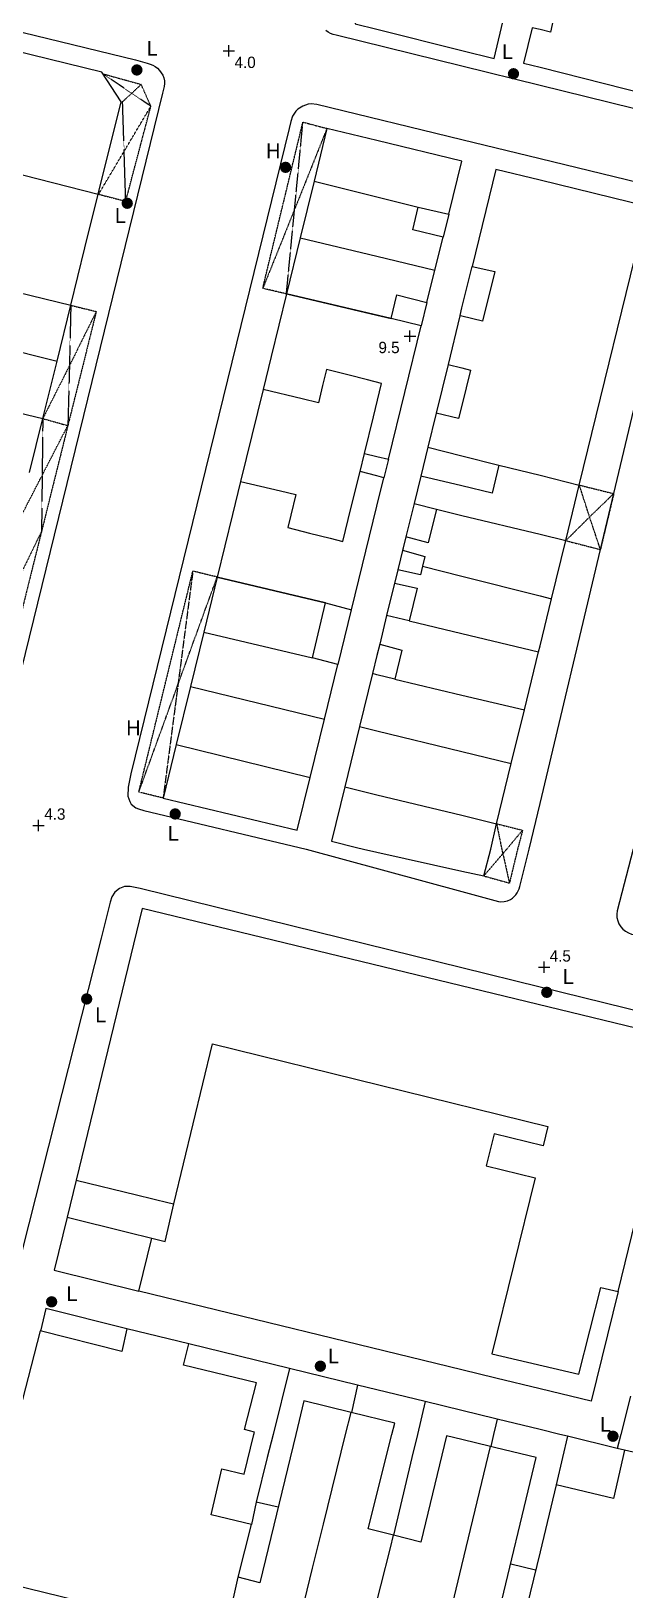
# Model space of a CAD drawing. Header units: millimetres. Extents: x 833924389 to 835767163, y 817400000 to 818811854.
# Drawn here: x 835412116 to 835464336, y 818534828 to 818671952 of the extents above; entities that cross this region are included whole.
import ezdxf
from ezdxf.enums import TextEntityAlignment as Align

# ---------------------------------------------------------------- set-up
doc = ezdxf.new("R2010")
doc.units = ezdxf.units.MM
doc.header["$LTSCALE"] = 10
doc.header["$MEASUREMENT"] = 0
doc.linetypes.add('11nw24b$1$DGN Style 5', pattern=[1.174922, 0.503538, -0.671384])
doc.linetypes.add('11nw24d$1$DGN Style 5', pattern=[1.174922, 0.503538, -0.671384])
doc.layers.add('01_Base_Plan', color=5, linetype='Continuous', lineweight=5)
doc.styles.add('11nw24b$0$Style-ENGINEERING', font='ENGINEERING.shx')
doc.styles.add('11nw24b$0$Style-WORKING', font='WORKING.shx')
doc.styles.add('11nw24d$0$Style-WORKING', font='WORKING.shx')
doc.styles.add('11nw24d$1$Style-ENGINEERING', font='ENGINEERING.shx')

# ---------------------------------------------------------------- blocks, each defined once
blk = doc.blocks.new('11nw24b$0$SPOTHT')
at = {"layer": '01_Base_Plan', "linetype": 'Continuous', "lineweight": 13}
for p, q in [((-0.5, 0), (0.5, 0)), ((0, -0.5), (0, 0.5))]:
    blk.add_line(p, q, dxfattribs=at)
blk = doc.blocks.new('11nw24b$0$UTILP')
at = {"layer": '01_Base_Plan', "linetype": 'Continuous', "lineweight": 13}
h = blk.add_hatch(color=256, dxfattribs=at)
edge = h.paths.add_edge_path()
edge.add_arc((0, 0), 0.5, 0, 360)
blk = doc.blocks.new('11nw24b$0$UTIFH')
at = {"layer": '01_Base_Plan', "linetype": 'Continuous', "lineweight": 13}
h = blk.add_hatch(color=256, dxfattribs=at)
edge = h.paths.add_edge_path()
edge.add_arc((0, 0), 0.5, 0, 360)
blk = doc.blocks.new('11nw24d$0$SPOTHT')
at = {"layer": '01_Base_Plan', "linetype": 'Continuous', "lineweight": 13}
for p, q in [((-0.5, 0), (0.5, 0)), ((0, -0.5), (0, 0.5))]:
    blk.add_line(p, q, dxfattribs=at)
blk = doc.blocks.new('11nw24d$0$UTILP')
at = {"layer": '01_Base_Plan', "linetype": 'Continuous', "lineweight": 13}
h = blk.add_hatch(color=256, dxfattribs=at)
edge = h.paths.add_edge_path()
edge.add_arc((0, 0), 0.5, 0, 360)

msp = doc.modelspace()

# ---------------------------------------------------------------- linework, layer by layer
at = {"layer": '01_Base_Plan', "linetype": '11nw24b$1$DGN Style 5'}
for p, q in [((835418412, 818668206), (835421793, 818667271)), ((835422647, 818665346), (835421793, 818667271)), ((835420435, 818656995), (835422647, 818665346)), ((835435288, 818656289), (835436021, 818663953)), ((835418050, 818657607), (835420435, 818656995)), ((835435288, 818656289), (835432486, 818649323)), ((835434569, 818648836), (835435288, 818656289)), ((835434569, 818648836), (835432486, 818649323)), ((835417841, 818647291), (835415343, 818637256)), ((835415602, 818647837), (835415482, 818642533)), ((835417841, 818647291), (835415482, 818642533)), ((835415602, 818647837), (835417841, 818647291)), ((835415482, 818642533), (835413136, 818637870)), ((835415482, 818642533), (835415343, 818637256)), ((835415343, 818637256), (835413027, 818627952)), ((835413136, 818637870), (835413081, 818632869)), ((835413081, 818632869), (835415343, 818637256)), ((835413136, 818637870), (835415343, 818637256)), ((835410809, 818628463), (835413081, 818632869)), ((835413081, 818632869), (835413027, 818627952)), ((835460334, 818632024), (835463362, 818631270)), ((835461239, 818629219), (835460334, 818632024)), ((835461239, 818629219), (835463362, 818631270)), ((835463362, 818631270), (835462190, 818626345)), ((835459141, 818627139), (835461239, 818629219)), ((835462190, 818626345), (835461239, 818629219)), ((835413027, 818627952), (835410563, 818618056)), ((835413027, 818627952), (835410683, 818623146)), ((835459141, 818627139), (835462190, 818626345)), ((835421583, 818605007), (835426339, 818624448)), ((835428476, 818623926), (835426339, 818624448)), ((835423720, 818604484), (835421583, 818605007)), ((835453055, 818602227), (835455347, 818601654)), ((835453055, 818602227), (835453507, 818600000)), ((835453955, 818600000), (835455347, 818601654)), ((835455347, 818601654), (835454905, 818600000))]:
    msp.add_line(p, q, dxfattribs=at)
at = {"layer": '01_Base_Plan', "linetype": 'Continuous'}
for p, q in [((835436997, 818658762), (835435779, 818653781)), ((835448846, 818655856), (835448348, 818653830)), ((835443787, 818646661), (835434569, 818648836)), ((835414388, 818642930), (835415602, 818647837)), ((835446932, 818648079), (835446429, 818646035)), ((835404333, 818645435), (835414388, 818642930)), ((835413136, 818637870), (835414388, 818642930)), ((835448787, 818642640), (835447740, 818638358)), ((835441700, 818641265), (835439959, 818641706)), ((835432509, 818640414), (835430536, 818632347)), ((835411961, 818633118), (835413136, 818637870)), ((835441041, 818633206), (835441431, 818634800)), ((835447003, 818635345), (835446386, 818632815)), ((835443536, 818634285), (835443138, 818632668)), ((835459141, 818627139), (835460334, 818632024)), ((835436599, 818627795), (835438426, 818627336)), ((835457892, 818622026), (835459141, 818627139)), ((835428476, 818623926), (835438006, 818621656)), ((835440278, 818621054), (835439091, 818616232)), ((835427290, 818619077), (835426122, 818614305)), ((835427290, 818619077), (835436868, 818616816)), ((835455501, 818612238), (835456748, 818617344)), ((835426122, 818614305), (835424876, 818609210)), ((835426122, 818614305), (835437908, 818611424)), ((835436648, 818606308), (835437908, 818611424)), ((835454352, 818607537), (835455501, 818612238)), ((835440999, 818610774), (835439699, 818605458)), ((835424876, 818609210), (835436648, 818606308)), ((835453055, 818602227), (835454352, 818607537)), ((835452541, 818600000), (835453055, 818602227)), ((835416078, 818570867), (835415285, 818567607)), ((835434837, 818554297), (835425973, 818556461)), ((835440832, 818552836), (835434837, 818554297)), ((835440832, 818552836), (835440285, 818550426)), ((835446773, 818551393), (835440832, 818552836)), ((835463669, 818547258), (835459291, 818548334)), ((835464301, 818547104), (835463669, 818547258)), ((835431918, 818542555), (835431496, 818540590)), ((835433840, 818542096), (835431918, 818542555)), ((835441897, 818531376), (835443710, 818538526)), ((835443710, 818538526), (835443988, 818539625)), ((835456488, 818536570), (835454297, 818537098)), ((835429149, 818530727), (835430332, 818535955)), ((835435918, 818532851), (835436873, 818536726))]:
    msp.add_line(p, q, dxfattribs=at)
at = {"layer": '01_Base_Plan', "linetype": '11nw24d$1$DGN Style 5'}
for p in [(835454905, 818600000), (835453000, 818597338)]:
    msp.add_line(p, (835454185, 818597011), dxfattribs=at)
at = {"layer": '01_Base_Plan', "linetype": 'Continuous', "flags": 128}
for points in [[(835454013, 818674493), (835450000, 818675505), (835442523, 818677390), (835441837, 818677563), (835441823, 818677507), (835440621, 818672596), (835442523, 818672121), (835450000, 818670253), (835452835, 818669545), (835454013, 818674493)], [(835404746, 818673440), (835421281, 818669443), (835422329, 818669149), (835422575, 818669062), (835422811, 818668967), (835423032, 818668841), (835423233, 818668686), (835423411, 818668505), (835423563, 818668302), (835423686, 818668080), (835423777, 818667843), (835423836, 818667596), (835423843, 818667345), (835423821, 818667097), (835423761, 818666851), (835423676, 818666502), (835409384, 818608227)], [(835458191, 818673628), (835457795, 818671874), (835456876, 818672089), (835456182, 818672252), (835455417, 818669143), (835456876, 818668777), (835466234, 818666425), (835468899, 818668067), (835469574, 818670836)], [(835469157, 818664163), (835456876, 818667183), (835450000, 818668873), (835438938, 818671593), (835438690, 818671651), (835438453, 818671743), (835438231, 818671867), (835438029, 818672021)], [(835418019, 818657609), (835420030, 818665734), (835418333, 818668336), (835407410, 818671029), (835406806, 818668585), (835408271, 818668243), (835407430, 818664728), (835406806, 818662119), (835405309, 818662525), (835404923, 818660963)], [(835466646, 818658349), (835456876, 818660727), (835450000, 818662401), (835437248, 818665515), (835436741, 818665552), (835436489, 818665521), (835436006, 818665362), (835435581, 818665084), (835435399, 818664907), (835435112, 818664489), (835434944, 818664012), (835434823, 818663401), (835420888, 818606630), (835420646, 818605434), (835420618, 818604646), (835420782, 818604169), (835420926, 818603959), (835421313, 818603633), (835421543, 818603527), (835422038, 818603391), (835436302, 818600000)], [(835446154, 818656471), (835448846, 818655856), (835449993, 818660512), (835442523, 818662327), (835438131, 818663395), (835436997, 818658762)], [(835404923, 818660963), (835404928, 818660961), (835406174, 818660642), (835418019, 818657609)], [(835460334, 818632024), (835466321, 818656530), (835456876, 818658838), (835452978, 818659790), (835450894, 818651263), (835452889, 818650799), (835451824, 818646452), (835450000, 818646876), (835449832, 818646915), (835448787, 818642640), (835450000, 818642331), (835450766, 818642136), (835450000, 818639009), (835449720, 818637867), (835447740, 818638358), (835447003, 818635345), (835450000, 818634598), (835453260, 818633786)], [(835436997, 818658762), (835442523, 818657380), (835446154, 818656471)], [(835415602, 818647837), (835416850, 818652881), (835418019, 818657609)], [(835447636, 818650940), (835448348, 818653830), (835445700, 818654489), (835446154, 818656471)], [(835455922, 818600000), (835456876, 818604008), (835462191, 818626345), (835463362, 818631270), (835469058, 818655184)], [(835435779, 818653781), (835434569, 818648836), (835442523, 818646960), (835443787, 818646661), (835444284, 818648771), (835446932, 818648079), (835447636, 818650940)], [(835435779, 818653781), (835442523, 818652166), (835447636, 818650940)], [(835402472, 818651039), (835403785, 818650719), (835415602, 818647837)], [(835449855, 818646942), (835450000, 818647604), (835450894, 818651263)], [(835434569, 818648836), (835433222, 818643328), (835432509, 818640414)], [(835441431, 818634800), (835442523, 818634532), (835443536, 818634285), (835446429, 818646035), (835443787, 818646661)], [(835439959, 818641706), (835438089, 818642180), (835437743, 818640767)], [(835438426, 818627336), (835439537, 818627057), (835440249, 818629971), (835441041, 818633206), (835441431, 818634800), (835442223, 818638038), (835442936, 818640952), (835441700, 818641265)], [(835399993, 818641004), (835400000, 818641003), (835413136, 818637870)], [(835435961, 818639600), (835432509, 818640414), (835430536, 818632347), (835434041, 818631513)], [(835437743, 818640767), (835437376, 818639266), (835435961, 818639600)], [(835438006, 818621656), (835440279, 818621055), (835442523, 818630172), (835443138, 818632668), (835442523, 818632826), (835441041, 818633206)], [(835453260, 818633786), (835452670, 818631294), (835450000, 818631940), (835446386, 818632815), (835445794, 818630393), (835447767, 818629897)], [(835453260, 818633786), (835456876, 818632886), (835460334, 818632024)], [(835430536, 818632347), (835429823, 818629433), (835428476, 818623926)], [(835434041, 818631513), (835435400, 818631189), (835434959, 818629385)], [(835445794, 818630393), (835445082, 818627481), (835444372, 818624575), (835443384, 818620532)], [(835434959, 818629385), (835434687, 818628275), (835436599, 818627795)], [(835447767, 818629897), (835447045, 818626949), (835445082, 818627481), (835444790, 818626285), (835446746, 818625729), (835446537, 818624878)], [(835447767, 818629897), (835450000, 818629355), (835456876, 818627688), (835459141, 818627139)], [(835446537, 818624878), (835446349, 818624109), (835444372, 818624575), (835444085, 818623403), (835446066, 818622955), (835445358, 818620067)], [(835446537, 818624878), (835450000, 818624008), (835456876, 818622281), (835457892, 818622026)], [(835436868, 818616816), (835438006, 818621656), (835428476, 818623926), (835427290, 818619077)], [(835456748, 818617344), (835456876, 818617867), (835457892, 818622026)], [(835445358, 818620067), (835443384, 818620532), (835442771, 818618027), (835444730, 818617502), (835444100, 818614931)], [(835445358, 818620067), (835450000, 818618957), (835456748, 818617344)], [(835442771, 818618027), (835442523, 818617013), (835442138, 818615437)], [(835437908, 818611424), (835439091, 818616232), (835436868, 818616816)], [(835444100, 818614931), (835442523, 818615338), (835442138, 818615437), (835440999, 818610774)], [(835444100, 818614931), (835450000, 818613537), (835455501, 818612238)], [(835440999, 818610774), (835442523, 818610404), (835450000, 818608592), (835454352, 818607537)], [(835424876, 818609210), (835423720, 818604484), (835435505, 818601665), (835436648, 818606308)], [(835439699, 818605458), (835438532, 818600683), (835440731, 818600142), (835441344, 818600000)], [(835439699, 818605458), (835442523, 818604774), (835450000, 818602966), (835453055, 818602227)], [(835436302, 818600000), (835450000, 818596261), (835452910, 818595467), (835453231, 818595379), (835453430, 818595357), (835453727, 818595373), (835454020, 818595443), (835454293, 818595566), (835454465, 818595676), (835454615, 818595811), (835454753, 818595965), (835454868, 818596135), (835454964, 818596318), (835455041, 818596512), (835455086, 818596717), (835455922, 818600000)], [(835441344, 818600000), (835442523, 818599736), (835450000, 818598065), (835451929, 818597634), (835452541, 818600000)], [(835465056, 818600000), (835463668, 818594565), (835463629, 818594270), (835463645, 818593977), (835463707, 818593691), (835463816, 818593420), (835463973, 818593170), (835464164, 818592949), (835464398, 818592766), (835464656, 818592619), (835464934, 818592520), (835465227, 818592467), (835465527, 818592461), (835466776, 818592158), (835488259, 818586951), (835494836, 818585357), (835494896, 818585342)], [(835492981, 818578961), (835456876, 818587854), (835450000, 818589547), (835439399, 818592158), (835421691, 818596520), (835420828, 818596701), (835420328, 818596711), (835419871, 818596520), (835419481, 818596199), (835419199, 818595789), (835419051, 818595320), (835418273, 818592158), (835410166, 818560185)], [(835424664, 818568787), (835428055, 818582871), (835457578, 818575604), (835457152, 818573879), (835452834, 818574941), (835452141, 818572125), (835456455, 818571063), (835452629, 818555594), (835460297, 818553793), (835462227, 818561418), (835463750, 818561072), (835469176, 818583312), (835421887, 818594762), (835416078, 818570867)], [(835416078, 818570867), (835421391, 818569580), (835424253, 818568887), (835424664, 818568787)], [(835422727, 818565766), (835423893, 818565487), (835424664, 818568787)], [(835415285, 818567607), (835414152, 818562947), (835421590, 818561098), (835422727, 818565766)], [(835415285, 818567607), (835420582, 818566295), (835422727, 818565766)], [(835463750, 818561072), (835461375, 818551414), (835456876, 818552509), (835453000, 818553453), (835450000, 818554183), (835421590, 818561098)], [(835420539, 818557783), (835413398, 818559564), (835412922, 818557598)], [(835430332, 818535955), (835431496, 818540590), (835427941, 818541412), (835428895, 818545465), (835430852, 818545014), (835431704, 818548500), (835431750, 818548687), (835430887, 818548924), (835431945, 818553025), (835425523, 818554586), (835425973, 818556461), (835420539, 818557783), (835420090, 818555807), (835412906, 818557602), (835410573, 818548500), (835408121, 818538936), (835410352, 818535336), (835429149, 818530727)], [(835434837, 818554297), (835433396, 818548500), (835432889, 818546460), (835431918, 818542555)], [(835440250, 818550434), (835436102, 818551463), (835435386, 818548500), (835432234, 818535453), (835430332, 818535955)], [(835446773, 818551393), (835446091, 818548500), (835445609, 818546460), (835443996, 818539623)], [(835453121, 818549850), (835453000, 818549879), (835450000, 818550608), (835446773, 818551393)], [(835464836, 818551854), (835463984, 818548500), (835463669, 818547258)], [(835436873, 818536726), (835437827, 818540598), (835439774, 818548500), (835440250, 818550434)], [(835443988, 818539625), (835441746, 818540186), (835443850, 818548500), (835444098, 818549480), (835440250, 818550434)], [(835453121, 818549850), (835453000, 818549347), (835452796, 818548500), (835452539, 818547432)], [(835459291, 818548334), (835458614, 818548500), (835456876, 818548927), (835453121, 818549850)], [(835452524, 818547434), (835450000, 818548043), (835448641, 818548371), (835446391, 818539023), (835443988, 818539625)], [(835459291, 818548334), (835458853, 818546460), (835458293, 818544064)], [(835449172, 818533536), (835450000, 818536970), (835452524, 818547434)], [(835454875, 818529879), (835453000, 818530334), (835452695, 818530408), (835453000, 818531682), (835456535, 818546467), (835453000, 818547320), (835452524, 818547434)], [(835468008, 818546254), (835464301, 818547104), (835463348, 818542873), (835458293, 818544064), (835456876, 818538183), (835454875, 818529879)]]:
    msp.add_lwpolyline(points, dxfattribs=at)
at = {"layer": '01_Base_Plan', "linetype": '11nw24b$1$DGN Style 5', "flags": 128}
for points in [[(835422647, 818665346), (835420954, 818666490), (835418412, 818668206)], [(835420435, 818656995), (835420295, 818661387), (835420157, 818665748), (835420954, 818666490), (835421793, 818667271)], [(835418050, 818657607), (835420295, 818661387), (835422647, 818665346)], [(835432486, 818649323), (835436021, 818663953), (835438131, 818663395), (835435288, 818656289)], [(835421583, 818605007), (835425029, 818614466), (835428476, 818623926)], [(835426339, 818624448), (835425029, 818614466), (835423720, 818604484)]]:
    msp.add_lwpolyline(points, dxfattribs=at)
at = {"layer": '01_Base_Plan', "linetype": '11nw24d$1$DGN Style 5', "flags": 128}
for points in [[(835453000, 818598885), (835451929, 818597634), (835453000, 818597338)], [(835453955, 818600000), (835453601, 818599586), (835453000, 818598885)], [(835453507, 818600000), (835453601, 818599586), (835454185, 818597011)]]:
    msp.add_lwpolyline(points, dxfattribs=at)

# ---------------------------------------------------------------- block references
at = {"layer": '01_Base_Plan', "linetype": 'Continuous', "xscale": 1000, "yscale": 1000, "zscale": 1000}
for name, p in [('11nw24b$0$SPOTHT', (835429506, 818670212, 4000)), ('11nw24b$0$UTILP', (835421413, 818668540)), ('11nw24b$0$UTILP', (835454543, 818668205)), ('11nw24b$0$UTIFH', (835434492, 818659973)), ('11nw24b$0$UTILP', (835420563, 818656813)), ('11nw24b$0$SPOTHT', (835445438, 818645125, 9500)), ('11nw24b$0$UTILP', (835424784, 818603086)), ('11nw24b$0$SPOTHT', (835412771, 818602078, 4300)), ('11nw24d$0$SPOTHT', (835457229, 818589596, 4500)), ('11nw24d$0$UTILP', (835457469, 818587395)), ('11nw24d$0$UTILP', (835417000, 818586813)), ('11nw24d$0$UTILP', (835413915, 818560166)), ('11nw24d$0$UTILP', (835437555, 818554503)), ('11nw24d$0$UTILP', (835463293, 818548342))]:
    msp.add_blockref(name, p, dxfattribs=at)

# ---------------------------------------------------------------- texts
at = {"layer": '01_Base_Plan', "linetype": 'Continuous'}
for s, height, style, p in [('L', 1300, '11nw24b$0$Style-WORKING', (835422287, 818669799)), ('L', 1300, '11nw24b$0$Style-WORKING', (835453536, 818669499)), ('H', 1300, '11nw24b$0$Style-WORKING', (835432784, 818660774)), ('L', 1300, '11nw24b$0$Style-WORKING', (835419488, 818655083)), ('H', 1300, '11nw24b$0$Style-WORKING', (835420485, 818610016)), ('4.3', 1000, '11nw24b$0$Style-ENGINEERING', (835413271, 818602578, 4300)), ('L', 1300, '11nw24b$0$Style-WORKING', (835424138, 818600732)), ('4.5', 1000, '11nw24d$1$Style-ENGINEERING', (835457729, 818590096, 4500)), ('L', 1300, '11nw24d$0$Style-WORKING', (835458887, 818588133)), ('L', 1300, '11nw24d$0$Style-WORKING', (835417750, 818584762)), ('L', 1300, '11nw24d$0$Style-WORKING', (835415225, 818560243)), ('L', 1300, '11nw24d$0$Style-WORKING', (835438235, 818554744)), ('L', 1300, '11nw24d$0$Style-WORKING', (835462162, 818548737))]:
    msp.add_text(s, height=height, dxfattribs=dict(at, style=style)).set_placement(p)
at = {"layer": '01_Base_Plan', "linetype": 'Continuous', "style": '11nw24b$0$Style-ENGINEERING'}
msp.add_text('4.0', height=1000, dxfattribs=at).set_placement((835430006, 818669712, 4000), align=Align.TOP_LEFT)
msp.add_text('9.5', height=1000, dxfattribs=at).set_placement((835444524, 818644625, 9500), align=Align.TOP_RIGHT)

doc.saveas('drawing.dxf')
